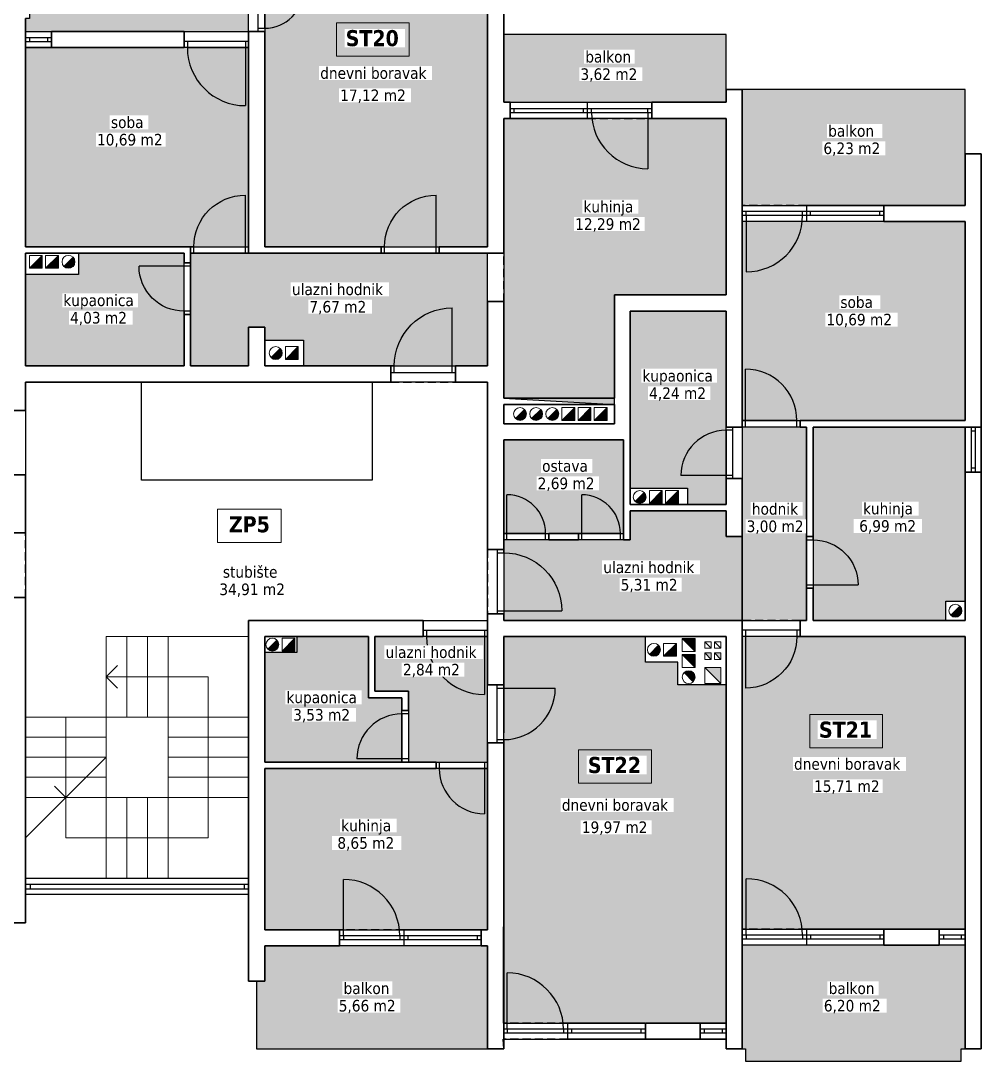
# Model space of a CAD drawing. Header units: centimetres. Extents: x 642232439 to 646206409, y 502891828 to 503284195.
# Drawn here: x 646199601 to 646201091, y 503268946 to 503270560 of the extents above; entities that cross this region are included whole.
import ezdxf

# ---------------------------------------------------------------- set-up
doc = ezdxf.new("R2010")
doc.units = ezdxf.units.CM
doc.linetypes.add('HIDDENX2', pattern=[19.05, 12.7, -6.35])
for name, color, linetype, lineweight in [('.ETAZA_22_ST20', 30, 'Continuous', 13), ('.ETAZA_23_ST21', 130, 'Continuous', 13), ('.ETAZA_24_ST22', 200, 'Continuous', 13), ('_POVRŠINA', 255, 'Continuous', 5), ('TP_01 - 0.35', 1, 'Continuous', 35), ('TP_03 - 0.15', 3, 'Continuous', 15), ('TP_07 - 0.20', 7, 'Continuous', 20)]:
    doc.layers.add(name, color=color, linetype=linetype, lineweight=lineweight)
doc.layers.add('_POLILINE_ET', color=4, linetype='Continuous', plot=False)
for name, color, linetype in [('TP_Hatch', 252, 'Continuous'), ('TP_Hidden', 8, 'HIDDENX2'), ('TP_Otvori', 8, 'Continuous'), ('TP_Otvori.block', 8, 'Continuous')]:
    doc.layers.add(name, color=color, linetype=linetype)
doc.styles.add('tahoma10', font='tahoma.ttf', dxfattribs={"height": 2})
pattern_1 = [(0, (643183442.702, 503085608.1075), (14.2875, 8.248891935), [9.525, -19.05]), (120, (643183442.702, 503085608.1075), (-14.287499969, 8.24889199), [9.525, -19.05]), (60, (643183442.702, 503085608.1075), (3.1e-08, 16.497783924), [-19.05, 9.525])]

# ---------------------------------------------------------------- blocks, each defined once
blk = doc.blocks.new('*U527')
at = {"layer": 'TP_01 - 0.35'}
for p, q in [((0, 0), (0, -30)), ((48, 0), (48, -30))]:
    blk.add_line(p, q, dxfattribs=at)
at = {"layer": 'TP_Otvori'}
for p, q in [((0, 0), (48, 0)), ((0, -11.3), (48, -11.3)), ((0, -18.8), (48, -18.8)), ((7.5, -11.3), (7.5, -18.8)), ((40.5, -11.3), (40.5, -18.8)), ((0, -30), (48, -30))]:
    blk.add_line(p, q, dxfattribs=at)
blk = doc.blocks.new('*U90')
at = {"layer": 'TP_01 - 0.35'}
for p, q in [((0, 0), (0, -30)), ((84, 0), (84, -30))]:
    blk.add_line(p, q, dxfattribs=at)
at = {"layer": 'TP_Otvori'}
for p, q in [((0, 0), (84, 0)), ((0, -11.3), (84, -11.3)), ((0, -18.8), (84, -18.8)), ((7.5, -11.3), (7.5, -18.8)), ((76.5, -11.3), (76.5, -18.8)), ((0, -30), (84, -30))]:
    blk.add_line(p, q, dxfattribs=at)
blk = doc.blocks.new('*U523')
at = {"layer": 'TP_Otvori'}
for p, q in [((5, 0), (5, 80)), ((5, 0), (0, 0)), ((85, 0), (5, 0)), ((5, -10), (5, 0)), ((85, -10), (85, 0)), ((85, 0), (90, 0)), ((90, -10), (0, -10))]:
    blk.add_line(p, q, dxfattribs=at)
blk.add_arc((5, 0), 80, 0, 90, dxfattribs=at)
blk = doc.blocks.new('*U525')
at = {"layer": 'TP_Otvori'}
for p, q in [((5, 0), (5, 90)), ((5, 0), (0, 0)), ((95, 0), (5, 0)), ((5, -10), (5, 0)), ((95, -10), (95, 0)), ((95, 0), (100, 0)), ((100, -10), (0, -10))]:
    blk.add_line(p, q, dxfattribs=at)
blk.add_arc((5, 0), 90, 0, 90, dxfattribs=at)
blk = doc.blocks.new('*U524')
at = {"layer": 'TP_Otvori'}
for p, q in [((5, 0), (5, 70)), ((5, 0), (0, 0)), ((75, 0), (5, 0)), ((5, -10), (5, 0)), ((75, -10), (75, 0)), ((75, 0), (80, 0)), ((80, -10), (0, -10))]:
    blk.add_line(p, q, dxfattribs=at)
blk.add_arc((5, 0), 70, 0, 90, dxfattribs=at)
blk = doc.blocks.new('*U526')
at = {"layer": 'TP_Otvori'}
for p, q in [((5, 0), (5, 60)), ((5, 0), (0, 0)), ((65, 0), (5, 0)), ((5, -10), (5, 0)), ((65, -10), (65, 0)), ((65, 0), (70, 0)), ((70, -10), (0, -10))]:
    blk.add_line(p, q, dxfattribs=at)
blk.add_arc((5, 0), 60, 0, 90, dxfattribs=at)

msp = doc.modelspace()

# ---------------------------------------------------------------- hatches: boundary and pattern name
at = {"layer": '.ETAZA_22_ST20'}
h = msp.add_hatch(dxfattribs=at)
h.set_pattern_fill('HONEY', color=256, scale=3)
h.set_pattern_definition(pattern_1)
h.paths.add_polyline_path([(646199690.34, 503270199.75), (646199690.34, 503270166.75), (646199608.34, 503270166.75), (646199608.34, 503270024.75), (646199854.34, 503270024.75), (646199854.34, 503270199.75)])
h.paths.add_polyline_path([(646199614.34, 503270673.75), (646199614.34, 503270563.75), (646199608.34, 503270563.75), (646199608.34, 503270543.75), (646199954.34, 503270543.75), (646199954.34, 503270673.75)])
h.paths.add_polyline_path([(646199979.34, 503270704.75), (646199979.34, 503270209.75), (646200325.34, 503270209.75), (646200325.34, 503270704.75)])
h.paths.add_polyline_path([(646200350.34, 503270408.95), (646200350.34, 503269974.95), (646200522.34, 503269964.95), (646200522.34, 503270134.95), (646200695.34, 503270134.95), (646200695.34, 503270408.95)])
h.paths.add_polyline_path([(646200350.34, 503270538.95), (646200350.34, 503270433.95), (646200695.34, 503270433.95), (646200695.34, 503270538.95)])
edge = h.paths.add_edge_path()
edge.add_line((646199864.34, 503270199.75), (646199864.34, 503270024.75))
edge.add_line((646199864.34, 503270024.75), (646199954.34, 503270024.75))
edge.add_line((646199954.34, 503270024.75), (646199954.34, 503270084.75))
edge.add_line((646199954.34, 503270084.75), (646199979.34, 503270084.75))
edge.add_line((646199979.34, 503270084.75), (646199979.34, 503270064.75))
edge.add_line((646199979.34, 503270064.75), (646200039.34, 503270064.75))
edge.add_line((646200039.34, 503270064.75), (646200039.34, 503270024.75))
edge.add_line((646200039.34, 503270024.75), (646200325.34, 503270024.75))
edge.add_line((646200325.34, 503270024.75), (646200325.34, 503270199.75))
edge.add_line((646200325.34, 503270199.75), (646199864.34, 503270199.75))
edge.add_line((646199608.34, 503270518.75), (646199608.34, 503270209.75))
edge.add_line((646199608.34, 503270209.75), (646199954.34, 503270209.75))
edge.add_line((646199954.34, 503270209.75), (646199954.34, 503270518.75))
edge.add_line((646199954.34, 503270518.75), (646199608.34, 503270518.75))
at = {"layer": '.ETAZA_23_ST21'}
h = msp.add_hatch(dxfattribs=at)
h.set_pattern_fill('HONEY', color=256, scale=3)
h.set_pattern_definition(pattern_1)
h.paths.add_polyline_path([(646200350.34, 503269909.95), (646200350.34, 503269764.95), (646200536.34, 503269764.95), (646200536.34, 503269909.95)], flags=17)
h.paths.add_polyline_path([(646200546.34, 503270109.95), (646200546.34, 503269834.95), (646200635.34, 503269834.95), (646200635.34, 503269809.95), (646200695.34, 503269809.95), (646200695.34, 503270109.95)])
h.paths.add_polyline_path([(646200720.34, 503270453.95), (646200720.34, 503270273.95), (646201066.34, 503270273.95), (646201066.34, 503270453.95)])
h.paths.add_polyline_path([(646200720.34, 503270248.95), (646200720.34, 503269939.95), (646201066.34, 503269939.95), (646201066.34, 503270248.95)])
h.paths.add_polyline_path([(646200830.34, 503269929.95), (646200830.34, 503269629.95), (646201036.34, 503269629.95), (646201036.34, 503269659.95), (646201066.34, 503269659.95), (646201066.34, 503269929.95)], flags=17)
edge = h.paths.add_edge_path()
edge.add_line((646200350.34, 503269754.95), (646200350.34, 503269629.95))
edge.add_line((646200350.34, 503269629.95), (646200720.34, 503269629.95))
edge.add_line((646200720.34, 503269629.95), (646200720.34, 503269759.95))
edge.add_line((646200720.34, 503269759.95), (646200695.34, 503269759.95))
edge.add_line((646200695.34, 503269759.95), (646200695.34, 503269799.95))
edge.add_line((646200695.34, 503269799.95), (646200546.34, 503269799.95))
edge.add_line((646200546.34, 503269799.95), (646200546.34, 503269754.95))
edge.add_line((646200546.34, 503269754.95), (646200350.34, 503269754.95))
edge.add_line((646200720.34, 503269929.95), (646200720.34, 503269629.95))
edge.add_line((646200720.34, 503269629.95), (646200820.34, 503269629.95))
edge.add_line((646200820.34, 503269629.95), (646200820.34, 503269929.95))
edge.add_line((646200820.34, 503269929.95), (646200720.34, 503269929.95))
edge.add_line((646200720.34, 503269604.95), (646200720.34, 503269150.95))
edge.add_line((646200720.34, 503269150.95), (646201066.34, 503269150.95))
edge.add_line((646201066.34, 503269150.95), (646201066.34, 503269604.95))
edge.add_line((646201066.34, 503269604.95), (646200720.34, 503269604.95))
edge.add_line((646200720.34, 503269125.95), (646200720.34, 503268964.95))
edge.add_line((646200720.34, 503268964.95), (646200725.34, 503268964.95))
edge.add_line((646200725.34, 503268964.95), (646200725.34, 503268945.95))
edge.add_line((646200725.34, 503268945.95), (646201060.34, 503268945.95))
edge.add_line((646201060.34, 503268945.95), (646201060.34, 503268964.95))
edge.add_line((646201060.34, 503268964.95), (646201066.34, 503268964.95))
edge.add_line((646201066.34, 503268964.95), (646201066.34, 503269125.95))
edge.add_line((646201066.34, 503269125.95), (646200720.34, 503269125.95))
at = {"layer": '.ETAZA_24_ST22'}
h = msp.add_hatch(dxfattribs=at)
h.set_pattern_fill('HONEY', color=256, scale=3)
h.set_pattern_definition(pattern_1)
h.paths.add_polyline_path([(646200029.34, 503269604.95), (646200029.34, 503269579.95), (646199979.34, 503269579.95), (646199979.34, 503269409.95), (646200192.34, 503269409.95), (646200192.34, 503269509.95), (646200140.34, 503269509.95), (646200140.34, 503269604.95)])
h.paths.add_polyline_path([(646200150.34, 503269604.95), (646200150.34, 503269519.95), (646200202.34, 503269519.95), (646200202.34, 503269409.95), (646200325.34, 503269409.95), (646200325.34, 503269604.95)], flags=16)
h.paths.add_polyline_path([(646199979.34, 503269124.95), (646199979.34, 503269069.95), (646199966.84, 503269069.95), (646199966.84, 503268964.95), (646200325.34, 503268964.95), (646200325.34, 503269124.95)])
edge = h.paths.add_edge_path()
edge.add_line((646200350.34, 503269604.95), (646200349.34, 503269004.95))
edge.add_line((646200349.34, 503269004.95), (646200695.34, 503269004.95))
edge.add_line((646200695.34, 503269004.95), (646200695.34, 503269529.95))
edge.add_line((646200695.34, 503269529.95), (646200620.34, 503269529.95))
edge.add_line((646200620.34, 503269529.95), (646200620.34, 503269564.95))
edge.add_line((646200620.34, 503269564.95), (646200570.34, 503269564.95))
edge.add_line((646200570.34, 503269564.95), (646200570.34, 503269604.95))
edge.add_line((646200570.34, 503269604.95), (646200350.34, 503269605.32))
edge.add_line((646199979.34, 503269399.95), (646199979.34, 503269149.95))
edge.add_line((646199979.34, 503269149.95), (646200325.34, 503269149.95))
edge.add_line((646200325.34, 503269149.95), (646200325.34, 503269399.95))
edge.add_line((646200325.34, 503269399.95), (646199979.34, 503269399.95))
at = {"layer": 'TP_07 - 0.20'}
h = msp.add_hatch(color=256, dxfattribs=at)
h.dxf.hatch_style = 1
h.paths.add_polyline_path([(646200662.34, 503269579.45), (646200672.34, 503269569.45), (646200672.34, 503269579.45)])
h.paths.add_polyline_path([(646200687.34, 503269569.45), (646200687.34, 503269579.45), (646200677.34, 503269579.45)])
h = msp.add_hatch(color=256, dxfattribs=at)
h.dxf.hatch_style = 1
h.paths.add_polyline_path([(646200687.34, 503269531.95), (646200687.34, 503269556.95), (646200662.34, 503269556.95)])
at = {"layer": 'TP_Hatch'}
h = msp.add_hatch(color=256, dxfattribs=at)
h.dxf.hatch_style = 1
h.paths.add_polyline_path([(646199634.09, 503270176.39), (646199634.09, 503270196.39), (646199614.09, 503270176.39)])
h = msp.add_hatch(color=256, dxfattribs=at)
h.dxf.hatch_style = 1
h.paths.add_polyline_path([(646199659.09, 503270176.39), (646199659.09, 503270196.39), (646199639.09, 503270176.39)])
h = msp.add_hatch(color=256, dxfattribs=at)
h.dxf.hatch_style = 1
edge = h.paths.add_edge_path()
edge.add_arc((646199674.82, 503270186.39), 10, 225, 270)
edge.add_arc((646199674.82, 503270186.39), 10, 270, 360)
edge.add_arc((646199674.82, 503270186.39), 10, 0, 45)
edge.add_line((646199681.9, 503270193.46), (646199667.75, 503270179.32))
h = msp.add_hatch(color=256, dxfattribs=at)
h.dxf.hatch_style = 1
h.paths.add_polyline_path([(646200031.52, 503270034.75), (646200031.52, 503270054.75), (646200011.52, 503270034.75)])
h = msp.add_hatch(color=256, dxfattribs=at)
h.dxf.hatch_style = 1
edge = h.paths.add_edge_path()
edge.add_arc((646199996.52, 503270044.75), 10, 225, 270)
edge.add_arc((646199996.52, 503270044.75), 10, 270, 360)
edge.add_arc((646199996.52, 503270044.75), 10, 0, 45)
edge.add_line((646200003.59, 503270051.83), (646199989.45, 503270037.68))
h = msp.add_hatch(color=256, dxfattribs=at)
h.dxf.hatch_style = 1
h.paths.add_polyline_path([(646200460.62, 503269940.26), (646200460.62, 503269960.26), (646200440.62, 503269940.26)])
h = msp.add_hatch(color=256, dxfattribs=at)
h.dxf.hatch_style = 1
h.paths.add_polyline_path([(646200485.62, 503269940.26), (646200485.62, 503269960.26), (646200465.62, 503269940.26)])
h = msp.add_hatch(color=256, dxfattribs=at)
h.dxf.hatch_style = 1
h.paths.add_polyline_path([(646200510.62, 503269940.26), (646200510.62, 503269960.26), (646200490.62, 503269940.26)])
h = msp.add_hatch(color=256, dxfattribs=at)
h.dxf.hatch_style = 1
edge = h.paths.add_edge_path()
edge.add_arc((646200375.62, 503269950.26), 10, 225, 270)
edge.add_arc((646200375.62, 503269950.26), 10, 270, 360)
edge.add_arc((646200375.62, 503269950.26), 10, 0, 45)
edge.add_line((646200382.69, 503269957.33), (646200368.55, 503269943.19))
h = msp.add_hatch(color=256, dxfattribs=at)
h.dxf.hatch_style = 1
edge = h.paths.add_edge_path()
edge.add_arc((646200400.62, 503269950.26), 10, 225, 270)
edge.add_arc((646200400.62, 503269950.26), 10, 270, 360)
edge.add_arc((646200400.62, 503269950.26), 10, 0, 45)
edge.add_line((646200407.69, 503269957.33), (646200393.55, 503269943.19))
h = msp.add_hatch(color=256, dxfattribs=at)
h.dxf.hatch_style = 1
edge = h.paths.add_edge_path()
edge.add_arc((646200425.62, 503269950.26), 10, 225, 270)
edge.add_arc((646200425.62, 503269950.26), 10, 270, 360)
edge.add_arc((646200425.62, 503269950.26), 10, 0, 45)
edge.add_line((646200432.69, 503269957.33), (646200418.55, 503269943.19))
h = msp.add_hatch(color=256, dxfattribs=at)
h.dxf.hatch_style = 1
edge = h.paths.add_edge_path()
edge.add_arc((646200561.33, 503269821.45), 10, 225, 270)
edge.add_arc((646200561.33, 503269821.45), 10, 270, 360)
edge.add_arc((646200561.33, 503269821.45), 10, 0, 45)
edge.add_line((646200568.4, 503269828.52), (646200554.26, 503269814.38))
h = msp.add_hatch(color=256, dxfattribs=at)
h.dxf.hatch_style = 1
h.paths.add_polyline_path([(646200596.33, 503269811.45), (646200596.33, 503269831.45), (646200576.33, 503269811.45)])
h = msp.add_hatch(color=256, dxfattribs=at)
h.dxf.hatch_style = 1
h.paths.add_polyline_path([(646200621.33, 503269811.45), (646200621.33, 503269831.45), (646200601.33, 503269811.45)])
h = msp.add_hatch(color=256, dxfattribs=at)
h.dxf.hatch_style = 1
edge = h.paths.add_edge_path()
edge.add_arc((646201051.34, 503269644.93), 10, 225, 270)
edge.add_arc((646201051.34, 503269644.93), 10, 270, 360)
edge.add_arc((646201051.34, 503269644.93), 10, 0, 45)
edge.add_line((646201058.41, 503269652), (646201044.27, 503269637.86))
h = msp.add_hatch(color=256, dxfattribs=at)
h.dxf.hatch_style = 1
h.paths.add_polyline_path([(646200026.25, 503269582.45), (646200026.25, 503269602.45), (646200006.25, 503269582.45)])
h = msp.add_hatch(color=256, dxfattribs=at)
h.dxf.hatch_style = 1
edge = h.paths.add_edge_path()
edge.add_arc((646199991.25, 503269592.45), 10, 225, 270)
edge.add_arc((646199991.25, 503269592.45), 10, 270, 360)
edge.add_arc((646199991.25, 503269592.45), 10, 0, 45)
edge.add_line((646199998.32, 503269599.52), (646199984.18, 503269585.38))
h = msp.add_hatch(color=256, dxfattribs=at)
h.dxf.hatch_style = 1
edge = h.paths.add_edge_path()
edge.add_arc((646200583.39, 503269584.33), 10, 225, 270)
edge.add_arc((646200583.39, 503269584.33), 10, 270, 360)
edge.add_arc((646200583.39, 503269584.33), 10, 0, 45)
edge.add_line((646200590.46, 503269591.4), (646200576.32, 503269577.25))
h = msp.add_hatch(color=256, dxfattribs=at)
h.dxf.hatch_style = 1
h.paths.add_polyline_path([(646200618.39, 503269574.33), (646200618.39, 503269594.33), (646200598.39, 503269574.33)])
h = msp.add_hatch(color=256, dxfattribs=at)
h.dxf.hatch_style = 1
h.paths.add_polyline_path([(646200647.34, 503269601.95), (646200627.34, 503269601.95), (646200647.34, 503269581.95)])
h = msp.add_hatch(color=256, dxfattribs=at)
h.dxf.hatch_style = 1
h.paths.add_polyline_path([(646200647.34, 503269576.95), (646200627.34, 503269576.95), (646200647.34, 503269556.95)])
h = msp.add_hatch(color=256, dxfattribs=at)
h.dxf.hatch_style = 1
edge = h.paths.add_edge_path()
edge.add_arc((646200637.34, 503269541.95), 10, 315, 360)
edge.add_arc((646200637.34, 503269541.95), 10, 360, 450)
edge.add_arc((646200637.34, 503269541.95), 10, 90, 135)
edge.add_line((646200630.27, 503269549.02), (646200644.41, 503269534.88))

# ---------------------------------------------------------------- linework, layer by layer
at = {"layer": '_POLILINE_ET'}
for points in [[(646199979.34, 503270704.75), (646199979.34, 503270209.75), (646200325.34, 503270209.75), (646200325.34, 503270704.75), (646199979.34, 503270704.75)], [(646199614.34, 503270673.75), (646199614.34, 503270563.75), (646199608.34, 503270563.75), (646199608.34, 503270543.75), (646199954.34, 503270543.75), (646199954.34, 503270673.75), (646199614.34, 503270673.75)], [(646200350.34, 503270538.95), (646200350.34, 503270433.95), (646200695.34, 503270433.95), (646200695.34, 503270538.95), (646200350.34, 503270538.95)], [(646199608.34, 503270518.75), (646199608.34, 503270209.75), (646199954.34, 503270209.75), (646199954.34, 503270518.75), (646199608.34, 503270518.75)], [(646200720.34, 503270453.95), (646200720.34, 503270273.95), (646201066.34, 503270273.95), (646201066.34, 503270453.95), (646200720.34, 503270453.95)], [(646200350.34, 503270408.95), (646200350.34, 503269974.95), (646200522.34, 503269964.95), (646200522.34, 503270134.95), (646200695.34, 503270134.95), (646200695.34, 503270408.95), (646200350.34, 503270408.95)], [(646200720.34, 503270248.95), (646200720.34, 503269939.95), (646201066.34, 503269939.95), (646201066.34, 503270248.95), (646200720.34, 503270248.95)], [(646199690.34, 503270199.75), (646199690.34, 503270166.75), (646199608.34, 503270166.75), (646199608.34, 503270024.75), (646199854.34, 503270024.75), (646199854.34, 503270199.75), (646199690.34, 503270199.75)], [(646199864.34, 503270199.75), (646199864.34, 503270024.75), (646199954.34, 503270024.75), (646199954.34, 503270084.75), (646199979.34, 503270084.75), (646199979.34, 503270064.75), (646200039.34, 503270064.75), (646200039.34, 503270024.75), (646200325.34, 503270024.75), (646200325.34, 503270199.75), (646199864.34, 503270199.75)], [(646200546.34, 503270109.95), (646200546.34, 503269834.95), (646200635.34, 503269834.95), (646200635.34, 503269809.95), (646200695.34, 503269809.95), (646200695.34, 503270109.95), (646200546.34, 503270109.95)], [(646199608.34, 503269999.75), (646199608.34, 503269229.95), (646199954.34, 503269229.95), (646199954.34, 503269629.95), (646200325.34, 503269629.95), (646200325.34, 503269999.75), (646200146.34, 503269999.75), (646200146.34, 503269847.75), (646199788.34, 503269847.75), (646199788.34, 503269999.75), (646199608.34, 503269999.75)], [(646200720.34, 503269929.95), (646200720.34, 503269629.95), (646200820.34, 503269629.95), (646200820.34, 503269929.95), (646200720.34, 503269929.95)], [(646200830.34, 503269929.95), (646200830.34, 503269629.95), (646201036.34, 503269629.95), (646201036.34, 503269659.95), (646201066.34, 503269659.95), (646201066.34, 503269929.95), (646200830.34, 503269929.95)], [(646200350.34, 503269909.95), (646200350.34, 503269764.95), (646200536.34, 503269764.95), (646200536.34, 503269909.95), (646200350.34, 503269909.95)], [(646200350.34, 503269754.95), (646200350.34, 503269629.95), (646200720.34, 503269629.95), (646200720.34, 503269759.95), (646200695.34, 503269759.95), (646200695.34, 503269799.95), (646200546.34, 503269799.95), (646200546.34, 503269754.95), (646200350.34, 503269754.95)], [(646200029.34, 503269604.95), (646200029.34, 503269579.95), (646199979.34, 503269579.95), (646199979.34, 503269409.95), (646200192.34, 503269409.95), (646200192.34, 503269509.95), (646200140.34, 503269509.95), (646200140.34, 503269604.95), (646200029.34, 503269604.95)], [(646200150.34, 503269604.95), (646200150.34, 503269519.95), (646200202.34, 503269519.95), (646200202.34, 503269409.95), (646200325.34, 503269409.95), (646200325.34, 503269604.95), (646200150.34, 503269604.95)], [(646200350.34, 503269604.95), (646200349.34, 503269004.95), (646200695.34, 503269004.95), (646200695.34, 503269529.95), (646200620.34, 503269529.95), (646200620.34, 503269564.95), (646200570.34, 503269564.95), (646200570.34, 503269604.95), (646200350.34, 503269605.32)], [(646200720.34, 503269604.95), (646200720.34, 503269150.95), (646201066.34, 503269150.95), (646201066.34, 503269604.95), (646200720.34, 503269604.95)], [(646199979.34, 503269399.95), (646199979.34, 503269149.95), (646200325.34, 503269149.95), (646200325.34, 503269399.95), (646199979.34, 503269399.95)], [(646199979.34, 503269124.95), (646199979.34, 503269069.95), (646199966.84, 503269069.95), (646199966.84, 503268964.95), (646200325.34, 503268964.95), (646200325.34, 503269124.95), (646199979.34, 503269124.95)], [(646200720.34, 503269125.95), (646200720.34, 503268964.95), (646200725.34, 503268964.95), (646200725.34, 503268945.95), (646201060.34, 503268945.95), (646201060.34, 503268964.95), (646201066.34, 503268964.95), (646201066.34, 503269125.95), (646200720.34, 503269125.95)]]:
    msp.add_lwpolyline(points, dxfattribs=at)
at = {"layer": '_POVRŠINA'}
for points in [[(646200090.67, 503270557.07), (646200203.78, 503270557.07), (646200203.78, 503270505.41), (646200090.67, 503270505.41)], [(646199905.87, 503269802.69), (646200005.01, 503269802.69), (646200005.01, 503269751.04), (646199905.87, 503269751.04)], [(646200825.2, 503269484.03), (646200938.31, 503269484.03), (646200938.31, 503269432.38), (646200825.2, 503269432.38)], [(646200466.53, 503269429.13), (646200579.63, 503269429.13), (646200579.63, 503269377.48), (646200466.53, 503269377.48)]]:
    msp.add_lwpolyline(points, close=True, dxfattribs=at)
at = {"layer": 'TP_01 - 0.35'}
for p, q in [((646200325.34, 503270744.75), (646200325.34, 503270209.75)), ((646200350.34, 503270744.75), (646200350.34, 503270433.95)), ((646199608.34, 503270563.75), (646199608.34, 503270209.75)), ((646199648.34, 503270543.75), (646199648.34, 503270518.75)), ((646199648.34, 503270543.75), (646199854.34, 503270543.75)), ((646199854.34, 503270518.75), (646199854.34, 503270543.75)), ((646199954.34, 503270199.75), (646199954.34, 503270543.75)), ((646199954.34, 503270543.75), (646199979.34, 503270543.75)), ((646199979.34, 503270209.75), (646199979.34, 503270543.75)), ((646199648.34, 503270518.75), (646199854.34, 503270518.75)), ((646200695.34, 503270453.95), (646200695.34, 503270433.95)), ((646200720.34, 503270453.95), (646200695.34, 503270453.95)), ((646200720.34, 503270453.95), (646200720.34, 503269929.95)), ((646200360.34, 503270433.95), (646200350.34, 503270433.95)), ((646200360.34, 503270433.95), (646200360.34, 503270408.95)), ((646200580.34, 503270433.95), (646200580.34, 503270408.95)), ((646200695.34, 503270433.95), (646200580.34, 503270433.95)), ((646200350.34, 503270408.95), (646200350.34, 503270199.75)), ((646200360.34, 503270408.95), (646200350.34, 503270408.95)), ((646200695.34, 503270408.95), (646200580.34, 503270408.95)), ((646200695.34, 503270408.95), (646200695.34, 503270134.95)), ((646201066.34, 503270353.95), (646201066.34, 503270273.95)), ((646201066.34, 503270353.95), (646201091.34, 503270353.95)), ((646201091.34, 503270353.95), (646201091.34, 503269929.95)), ((646200940.34, 503270273.95), (646200940.34, 503270248.95)), ((646200940.34, 503270273.95), (646201066.34, 503270273.95)), ((646200940.34, 503270248.95), (646201066.34, 503270248.95)), ((646201066.34, 503270248.95), (646201066.34, 503269939.95)), ((646199608.34, 503270209.75), (646199864.34, 503270209.75)), ((646199608.34, 503270199.75), (646199608.34, 503270024.75)), ((646199608.34, 503270199.75), (646199854.34, 503270199.75)), ((646199854.34, 503270199.75), (646199854.34, 503270184.75)), ((646199864.34, 503270199.75), (646199864.34, 503270209.75)), ((646199864.34, 503270199.75), (646199864.34, 503270184.75)), ((646199954.34, 503270199.75), (646200160.34, 503270199.75)), ((646199979.34, 503270209.75), (646200160.34, 503270209.75)), ((646200160.34, 503270209.75), (646200160.34, 503270199.75)), ((646200250.34, 503270209.75), (646200325.34, 503270209.75)), ((646200250.34, 503270209.75), (646200250.34, 503270199.75)), ((646200250.34, 503270199.75), (646200325.34, 503270199.75)), ((646200325.34, 503270199.75), (646200350.34, 503270199.75)), ((646199854.34, 503270184.75), (646199864.34, 503270184.75)), ((646200325.34, 503270124.75), (646200325.34, 503270024.75)), ((646200325.34, 503270124.75), (646200350.34, 503270124.75)), ((646200350.34, 503270124.75), (646200350.34, 503269974.95)), ((646200522.34, 503270134.95), (646200522.34, 503269974.95)), ((646200695.34, 503270134.95), (646200522.34, 503270134.95)), ((646199854.34, 503270104.75), (646199854.34, 503270024.75)), ((646199854.34, 503270104.75), (646199864.34, 503270104.75)), ((646199864.34, 503270104.75), (646199864.34, 503270024.75)), ((646200546.34, 503270109.95), (646200546.34, 503269809.95)), ((646200695.34, 503270109.95), (646200546.34, 503270109.95)), ((646200695.34, 503270109.95), (646200695.34, 503269929.95)), ((646199954.34, 503270084.75), (646199979.34, 503270084.75)), ((646199954.34, 503270024.75), (646199954.34, 503270084.75)), ((646199979.34, 503270024.75), (646199979.34, 503270084.75)), ((646199608.34, 503270024.75), (646199854.34, 503270024.75)), ((646199864.34, 503270024.75), (646199954.34, 503270024.75)), ((646199979.34, 503270024.75), (646200175.34, 503270024.75)), ((646200175.34, 503270024.75), (646200175.34, 503269999.75)), ((646200275.34, 503270024.75), (646200275.34, 503269999.75)), ((646200275.34, 503270024.75), (646200325.34, 503270024.75)), ((646199608.34, 503269999.75), (646199608.34, 503269955.75)), ((646199608.34, 503269999.75), (646200175.34, 503269999.75)), ((646200275.34, 503269999.75), (646200325.34, 503269999.75)), ((646200325.34, 503269999.75), (646200325.34, 503269739.95)), ((646200350.34, 503269974.95), (646200522.34, 503269974.95)), ((646200350.34, 503269964.95), (646200350.34, 503269934.95)), ((646200350.34, 503269964.95), (646200522.34, 503269964.95)), ((646200522.34, 503269964.95), (646200522.34, 503269934.95)), ((646199608.34, 503269955.75), (646199583.34, 503269955.75)), ((646200350.34, 503269934.95), (646200522.34, 503269934.95)), ((646200720.34, 503269929.95), (646200695.34, 503269929.95)), ((646200810.34, 503269939.95), (646200810.34, 503269929.95)), ((646200810.34, 503269939.95), (646201066.34, 503269939.95)), ((646200810.34, 503269929.95), (646200820.34, 503269929.95)), ((646200820.34, 503269929.95), (646200820.34, 503269759.95)), ((646200830.34, 503269929.95), (646200830.34, 503269759.95)), ((646200830.34, 503269929.95), (646201066.34, 503269929.95)), ((646201066.34, 503269929.95), (646201091.34, 503269929.95)), ((646200350.34, 503269909.95), (646200350.34, 503269739.95)), ((646200350.34, 503269909.95), (646200522.34, 503269909.95)), ((646200522.34, 503269909.95), (646200536.34, 503269909.95)), ((646200536.34, 503269909.95), (646200536.34, 503269764.95)), ((646199608.34, 503269855.75), (646199583.34, 503269855.75)), ((646199608.34, 503269855.75), (646199608.34, 503269765.75)), ((646200695.34, 503269849.95), (646200695.34, 503269809.95)), ((646200720.34, 503269849.95), (646200695.34, 503269849.95)), ((646200720.34, 503269849.95), (646200720.34, 503269759.95)), ((646201066.34, 503269859.95), (646201066.34, 503269629.95)), ((646201066.34, 503269859.95), (646201091.34, 503269859.95)), ((646201091.34, 503269859.95), (646201091.34, 503268964.95)), ((646200695.34, 503269809.95), (646200546.34, 503269809.95)), ((646200546.34, 503269799.95), (646200546.34, 503269754.95)), ((646200695.34, 503269799.95), (646200546.34, 503269799.95)), ((646200695.34, 503269799.95), (646200695.34, 503269759.95)), ((646199608.34, 503269765.75), (646199583.34, 503269765.75)), ((646200420.34, 503269764.95), (646200420.34, 503269754.95)), ((646200420.34, 503269764.95), (646200466.34, 503269764.95)), ((646200466.34, 503269764.95), (646200466.34, 503269754.95)), ((646200536.34, 503269764.95), (646200536.34, 503269754.95)), ((646200420.34, 503269754.95), (646200466.34, 503269754.95)), ((646200536.34, 503269754.95), (646200546.34, 503269754.95)), ((646200720.34, 503269759.95), (646200695.34, 503269759.95)), ((646200820.34, 503269759.95), (646200830.34, 503269759.95)), ((646200350.34, 503269739.95), (646200325.34, 503269739.95)), ((646200820.34, 503269679.95), (646200820.34, 503269629.95)), ((646200820.34, 503269679.95), (646200830.34, 503269679.95)), ((646200830.34, 503269679.95), (646200830.34, 503269629.95)), ((646199608.34, 503269665.75), (646199583.34, 503269665.75)), ((646199608.34, 503269665.75), (646199608.34, 503269160.75)), ((646200325.34, 503269639.95), (646200325.34, 503269529.95)), ((646200350.34, 503269639.95), (646200325.34, 503269639.95)), ((646200350.34, 503269639.95), (646200350.34, 503269629.95)), ((646199954.34, 503269629.95), (646199954.34, 503269069.95)), ((646199954.34, 503269629.95), (646200225.34, 503269629.95)), ((646200225.34, 503269629.95), (646200225.34, 503269604.95)), ((646200350.34, 503269629.95), (646200720.34, 503269629.95)), ((646200720.34, 503269604.95), (646200720.34, 503269629.95)), ((646200810.34, 503269629.95), (646200820.34, 503269629.95)), ((646200810.34, 503269604.95), (646200810.34, 503269629.95)), ((646200830.34, 503269629.95), (646201066.34, 503269629.95)), ((646199979.34, 503269604.95), (646199979.34, 503269409.95)), ((646199979.34, 503269604.95), (646200140.34, 503269604.95)), ((646200140.34, 503269604.95), (646200140.34, 503269509.95)), ((646200150.34, 503269604.95), (646200225.34, 503269604.95)), ((646200150.34, 503269604.95), (646200150.34, 503269519.95)), ((646200350.34, 503269604.95), (646200350.34, 503269529.95)), ((646200350.34, 503269604.95), (646200695.34, 503269604.95)), ((646200695.34, 503269604.95), (646200695.34, 503268964.95)), ((646200720.34, 503269604.95), (646200720.34, 503268964.95)), ((646200810.34, 503269604.95), (646201066.34, 503269604.95)), ((646201066.34, 503269604.95), (646201066.34, 503268964.95)), ((646200350.34, 503269529.95), (646200325.34, 503269529.95)), ((646200140.34, 503269509.95), (646200192.34, 503269509.95)), ((646200150.34, 503269519.95), (646200202.34, 503269519.95)), ((646200192.34, 503269509.95), (646200192.34, 503269489.95)), ((646200202.34, 503269519.95), (646200202.34, 503269489.95)), ((646200192.34, 503269489.95), (646200202.34, 503269489.95)), ((646200325.34, 503269439.95), (646200325.34, 503269149.95)), ((646200350.34, 503269439.95), (646200325.34, 503269439.95)), ((646200350.34, 503269439.95), (646200350.34, 503268964.95)), ((646199979.34, 503269409.95), (646200245.34, 503269409.95)), ((646200245.34, 503269409.95), (646200245.34, 503269399.95)), ((646199979.34, 503269399.95), (646199979.34, 503269149.95)), ((646199979.34, 503269399.95), (646200245.34, 503269399.95)), ((646199583.34, 503269160.75), (646199608.34, 503269160.75)), ((646200940.34, 503269150.95), (646201026.34, 503269150.95)), ((646200940.34, 503269150.95), (646200940.34, 503269125.95)), ((646201026.34, 503269150.95), (646201026.34, 503269125.95)), ((646199979.34, 503269149.95), (646200095.34, 503269149.95)), ((646200095.34, 503269149.95), (646200095.34, 503269124.95)), ((646200315.34, 503269149.95), (646200315.34, 503269124.95)), ((646200315.34, 503269149.95), (646200325.34, 503269149.95)), ((646199979.34, 503269124.95), (646199979.34, 503269069.95)), ((646199979.34, 503269124.95), (646200095.34, 503269124.95)), ((646200315.34, 503269124.95), (646200325.34, 503269124.95)), ((646200325.34, 503269124.95), (646200325.34, 503268964.95)), ((646200940.34, 503269125.95), (646201026.34, 503269125.95)), ((646199979.34, 503269069.95), (646199954.34, 503269069.95)), ((646200570.34, 503269004.95), (646200570.34, 503268979.95)), ((646200570.34, 503269004.95), (646200655.34, 503269004.95)), ((646200655.34, 503269004.95), (646200655.34, 503268979.95)), ((646200570.34, 503268979.95), (646200655.34, 503268979.95)), ((646200325.34, 503268964.95), (646200350.34, 503268964.95)), ((646200695.34, 503268964.95), (646200720.34, 503268964.95)), ((646201066.34, 503268964.95), (646201091.34, 503268964.95))]:
    msp.add_line(p, q, dxfattribs=at)
at = {"layer": 'TP_03 - 0.15'}
for p, q in [((646199954.34, 503269604.95), (646199733.34, 503269604.95)), ((646199733.34, 503269479.75), (646199733.34, 503269604.95)), ((646199765.34, 503269479.75), (646199765.34, 503269604.95)), ((646199797.34, 503269479.75), (646199797.34, 503269604.95)), ((646199829.34, 503269479.75), (646199829.34, 503269604.95)), ((646199750.82, 503269559.83), (646199733.34, 503269542.35)), ((646199733.34, 503269542.35), (646199891.84, 503269542.35)), ((646199750.82, 503269524.87), (646199733.34, 503269542.35)), ((646199891.84, 503269292.45), (646199891.84, 503269542.35)), ((646199733.34, 503269479.75), (646199829.34, 503269479.75)), ((646199829.34, 503269479.75), (646199829.34, 503269354.95)), ((646199829.34, 503269479.75), (646199954.34, 503269479.75)), ((646199829.34, 503269448.75), (646199954.34, 503269448.75)), ((646199733.34, 503269417.75), (646199733.34, 503269354.95)), ((646199829.34, 503269417.75), (646199954.34, 503269417.75)), ((646199702.34, 503269386.75), (646199733.34, 503269386.75)), ((646199829.34, 503269386.75), (646199954.34, 503269386.75)), ((646199670.54, 503269354.95), (646199733.34, 503269354.95)), ((646199670.84, 503269292.45), (646199670.84, 503269355.25)), ((646199829.34, 503269354.95), (646199733.34, 503269354.95)), ((646199733.34, 503269354.95), (646199733.34, 503269229.95)), ((646199765.34, 503269354.95), (646199765.34, 503269229.95)), ((646199797.34, 503269354.95), (646199797.34, 503269229.95)), ((646199829.34, 503269354.95), (646199954.34, 503269354.95)), ((646199829.34, 503269354.95), (646199829.34, 503269229.95)), ((646199670.84, 503269292.45), (646199891.84, 503269292.45))]:
    msp.add_line(p, q, dxfattribs=at)
at = {"layer": 'TP_07 - 0.20'}
for p, q in [((646200695.34, 503270538.95), (646200350.34, 503270538.95)), ((646200695.34, 503270538.95), (646200695.34, 503270454.43)), ((646200720.34, 503270453.95), (646201066.34, 503270453.95)), ((646201066.34, 503270353.95), (646201066.34, 503270453.95)), ((646199690.34, 503270166.75), (646199690.34, 503270199.75)), ((646199634.09, 503270196.39), (646199614.09, 503270176.39)), ((646199659.09, 503270196.39), (646199639.09, 503270176.39)), ((646199681.9, 503270193.46), (646199667.75, 503270179.32)), ((646199608.34, 503270166.75), (646199690.34, 503270166.75)), ((646199979.34, 503270064.75), (646200039.34, 503270064.75)), ((646200031.52, 503270054.75), (646200011.52, 503270034.75)), ((646200039.34, 503270064.75), (646200039.34, 503270024.75)), ((646200003.59, 503270051.83), (646199989.45, 503270037.68)), ((646199788.34, 503269999.75), (646199788.34, 503269847.75)), ((646200146.34, 503269999.75), (646200146.34, 503269847.75)), ((646200460.62, 503269960.26), (646200440.62, 503269940.26)), ((646200485.62, 503269960.26), (646200465.62, 503269940.26)), ((646200510.62, 503269960.26), (646200490.62, 503269940.26)), ((646200382.69, 503269957.33), (646200368.55, 503269943.19)), ((646200407.69, 503269957.33), (646200393.55, 503269943.19)), ((646200432.69, 503269957.33), (646200418.55, 503269943.19)), ((646199788.34, 503269847.75), (646200146.34, 503269847.75)), ((646200635.34, 503269834.95), (646200546.34, 503269834.95)), ((646200568.4, 503269828.52), (646200554.26, 503269814.38)), ((646200596.33, 503269831.45), (646200576.33, 503269811.45)), ((646200621.33, 503269831.45), (646200601.33, 503269811.45)), ((646200635.34, 503269834.95), (646200635.34, 503269809.95)), ((646201058.41, 503269652), (646201044.27, 503269637.86)), ((646200026.25, 503269602.45), (646200006.25, 503269582.45)), ((646200029.34, 503269604.95), (646200029.34, 503269579.95)), ((646200570.34, 503269564.95), (646200570.34, 503269604.95)), ((646199998.32, 503269599.52), (646199984.18, 503269585.38)), ((646200590.46, 503269591.4), (646200576.32, 503269577.25)), ((646200618.39, 503269594.33), (646200598.39, 503269574.33)), ((646200627.34, 503269601.95), (646200647.34, 503269581.95)), ((646200662.34, 503269596.95), (646200672.34, 503269586.95)), ((646200677.34, 503269596.95), (646200687.34, 503269586.95)), ((646200029.34, 503269579.95), (646199979.34, 503269579.95)), ((646200627.34, 503269576.95), (646200647.34, 503269556.95)), ((646200662.34, 503269579.45), (646200672.34, 503269569.45)), ((646200677.34, 503269579.45), (646200687.34, 503269569.45)), ((646200620.34, 503269564.95), (646200570.34, 503269564.95)), ((646200620.34, 503269529.95), (646200620.34, 503269564.95)), ((646200662.34, 503269556.95), (646200687.34, 503269531.95)), ((646200630.27, 503269549.02), (646200644.41, 503269534.88)), ((646200695.34, 503269529.95), (646200620.34, 503269529.95)), ((646199733.34, 503269479.75), (646199608.34, 503269479.75)), ((646199670.84, 503269479.75), (646199670.84, 503269355.25)), ((646199733.34, 503269479.75), (646199733.34, 503269417.75)), ((646199733.34, 503269448.75), (646199608.34, 503269448.75)), ((646199733.34, 503269417.75), (646199608.34, 503269417.75)), ((646199733.34, 503269417.75), (646199608.34, 503269292.75)), ((646199702.34, 503269386.75), (646199608.34, 503269386.75)), ((646199670.84, 503269355.25), (646199653.36, 503269372.73)), ((646199670.54, 503269354.95), (646199608.34, 503269354.95)), ((646199954.34, 503269229.95), (646199608.34, 503269229.95)), ((646199954.34, 503269204.95), (646199608.34, 503269204.95)), ((646199966.84, 503269069.95), (646199966.84, 503268964.95)), ((646199966.84, 503268964.95), (646200325.34, 503268964.95)), ((646200725.34, 503268964.95), (646200720.34, 503268964.95)), ((646200725.34, 503268964.95), (646200725.34, 503268945.95)), ((646201060.34, 503268964.95), (646201060.34, 503268945.95)), ((646201066.34, 503268964.95), (646201060.34, 503268964.95)), ((646200725.34, 503268945.95), (646201060.34, 503268945.95))]:
    msp.add_line(p, q, dxfattribs=at)
for points in [[(646199614.09, 503270196.39), (646199634.09, 503270196.39), (646199634.09, 503270176.39), (646199614.09, 503270176.39)], [(646199639.09, 503270196.39), (646199659.09, 503270196.39), (646199659.09, 503270176.39), (646199639.09, 503270176.39)], [(646200011.52, 503270054.75), (646200031.52, 503270054.75), (646200031.52, 503270034.75), (646200011.52, 503270034.75)], [(646200440.62, 503269960.26), (646200460.62, 503269960.26), (646200460.62, 503269940.26), (646200440.62, 503269940.26)], [(646200465.62, 503269960.26), (646200485.62, 503269960.26), (646200485.62, 503269940.26), (646200465.62, 503269940.26)], [(646200490.62, 503269960.26), (646200510.62, 503269960.26), (646200510.62, 503269940.26), (646200490.62, 503269940.26)], [(646200576.33, 503269831.45), (646200596.33, 503269831.45), (646200596.33, 503269811.45), (646200576.33, 503269811.45)], [(646200601.33, 503269831.45), (646200621.33, 503269831.45), (646200621.33, 503269811.45), (646200601.33, 503269811.45)], [(646201066.34, 503269629.95), (646201036.34, 503269629.95), (646201036.34, 503269659.95), (646201066.34, 503269659.95)], [(646200006.25, 503269602.45), (646200026.25, 503269602.45), (646200026.25, 503269582.45), (646200006.25, 503269582.45)], [(646200598.39, 503269594.33), (646200618.39, 503269594.33), (646200618.39, 503269574.33), (646200598.39, 503269574.33)], [(646200627.34, 503269581.95), (646200627.34, 503269601.95), (646200647.34, 503269601.95), (646200647.34, 503269581.95)], [(646200662.34, 503269596.95), (646200662.34, 503269586.95), (646200672.34, 503269586.95), (646200672.34, 503269596.95)], [(646200687.34, 503269596.95), (646200687.34, 503269586.95), (646200677.34, 503269586.95), (646200677.34, 503269596.95)], [(646200627.34, 503269556.95), (646200627.34, 503269576.95), (646200647.34, 503269576.95), (646200647.34, 503269556.95)], [(646200662.34, 503269579.45), (646200662.34, 503269569.45), (646200672.34, 503269569.45), (646200672.34, 503269579.45)], [(646200687.34, 503269579.45), (646200687.34, 503269569.45), (646200677.34, 503269569.45), (646200677.34, 503269579.45)], [(646200662.34, 503269556.95), (646200662.34, 503269531.95), (646200687.34, 503269531.95), (646200687.34, 503269556.95)]]:
    msp.add_lwpolyline(points, close=True, dxfattribs=at)
for centre in [(646199674.82, 503270186.39), (646199996.52, 503270044.75), (646200375.62, 503269950.26), (646200400.62, 503269950.26), (646200425.62, 503269950.26), (646200561.33, 503269821.45), (646201051.34, 503269644.93), (646199991.25, 503269592.45), (646200583.39, 503269584.33), (646200637.34, 503269541.95)]:
    msp.add_circle(centre, 10, dxfattribs=at)
at = {"layer": 'TP_Hidden'}
for p, q in [((646199954.34, 503270543.75), (646199954.34, 503270613.75)), ((646199854.34, 503270543.75), (646199954.34, 503270543.75)), ((646200480.34, 503270433.95), (646200580.34, 503270433.95)), ((646200480.34, 503270408.95), (646200580.34, 503270408.95)), ((646200820.34, 503270273.95), (646200720.34, 503270273.95)), ((646200820.34, 503270248.95), (646200720.34, 503270248.95)), ((646200325.34, 503270124.75), (646200325.34, 503270199.75)), ((646200350.34, 503270124.75), (646200350.34, 503270199.75)), ((646200175.34, 503269999.75), (646200275.34, 503269999.75)), ((646199608.34, 503269955.75), (646199608.34, 503269855.75)), ((646200720.34, 503269929.95), (646200720.34, 503269849.95)), ((646199608.34, 503269665.75), (646199608.34, 503269765.75)), ((646200325.34, 503269739.95), (646200325.34, 503269639.95)), ((646200225.34, 503269629.95), (646200325.34, 503269629.95)), ((646200810.34, 503269629.95), (646200720.34, 503269629.95)), ((646200325.34, 503269439.95), (646200325.34, 503269529.95)), ((646200820.34, 503269150.95), (646200720.34, 503269150.95)), ((646200195.34, 503269149.95), (646200095.34, 503269149.95)), ((646200195.34, 503269124.95), (646200095.34, 503269124.95)), ((646200820.34, 503269125.95), (646200720.34, 503269125.95)), ((646200449.34, 503269004.95), (646200349.34, 503269004.95)), ((646200449.34, 503268979.95), (646200349.34, 503268979.95))]:
    msp.add_line(p, q, dxfattribs=at)
at = {"layer": 'TP_Otvori'}
for p, q in [((646200360.34, 503270433.95), (646200480.34, 503270433.95)), ((646200480.34, 503270408.95), (646200480.34, 503270433.95)), ((646200360.34, 503270424.58), (646200480.34, 503270424.58)), ((646200360.34, 503270418.33), (646200480.34, 503270418.33)), ((646200366.59, 503270418.33), (646200366.59, 503270424.58)), ((646200474.09, 503270418.33), (646200474.09, 503270424.58)), ((646200480.34, 503270424.58), (646200580.34, 503270424.58)), ((646200480.34, 503270418.33), (646200580.34, 503270418.33)), ((646200486.59, 503270418.33), (646200486.59, 503270424.58)), ((646200574.09, 503270418.33), (646200574.09, 503270424.58)), ((646200574.09, 503270418.33), (646200574.09, 503270330.83)), ((646200360.34, 503270408.95), (646200480.34, 503270408.95)), ((646200820.34, 503270264.58), (646200720.34, 503270264.58)), ((646200726.59, 503270258.33), (646200726.59, 503270264.58)), ((646200814.09, 503270258.33), (646200814.09, 503270264.58)), ((646200820.34, 503270273.95), (646200820.34, 503270248.95)), ((646200940.34, 503270273.95), (646200820.34, 503270273.95)), ((646200940.34, 503270264.58), (646200820.34, 503270264.58)), ((646200826.59, 503270258.33), (646200826.59, 503270264.58)), ((646200934.09, 503270258.33), (646200934.09, 503270264.58)), ((646200820.34, 503270258.33), (646200720.34, 503270258.33)), ((646200726.59, 503270258.33), (646200726.59, 503270170.83)), ((646200940.34, 503270258.33), (646200820.34, 503270258.33)), ((646200940.34, 503270248.95), (646200820.34, 503270248.95)), ((646199954.34, 503269219.95), (646199608.34, 503269219.95)), ((646199615.34, 503269219.95), (646199615.34, 503269212.95)), ((646199947.34, 503269219.95), (646199947.34, 503269212.95)), ((646200101.59, 503269140.58), (646200101.59, 503269228.08)), ((646200726.59, 503269141.58), (646200726.59, 503269229.08)), ((646199954.34, 503269212.95), (646199608.34, 503269212.95)), ((646200820.34, 503269150.95), (646200820.34, 503269125.95)), ((646200940.34, 503269150.95), (646200820.34, 503269150.95)), ((646200195.34, 503269140.58), (646200095.34, 503269140.58)), ((646200195.34, 503269134.33), (646200095.34, 503269134.33)), ((646200101.59, 503269140.58), (646200101.59, 503269134.33)), ((646200189.09, 503269140.58), (646200189.09, 503269134.33)), ((646200195.34, 503269149.95), (646200195.34, 503269124.95)), ((646200195.34, 503269149.95), (646200195.34, 503269124.95)), ((646200315.34, 503269149.95), (646200195.34, 503269149.95)), ((646200315.34, 503269140.58), (646200195.34, 503269140.58)), ((646200315.34, 503269134.33), (646200195.34, 503269134.33)), ((646200201.59, 503269140.58), (646200201.59, 503269134.33)), ((646200309.09, 503269140.58), (646200309.09, 503269134.33)), ((646200820.34, 503269141.58), (646200720.34, 503269141.58)), ((646200820.34, 503269135.33), (646200720.34, 503269135.33)), ((646200726.59, 503269141.58), (646200726.59, 503269135.33)), ((646200814.09, 503269141.58), (646200814.09, 503269135.33)), ((646200940.34, 503269141.58), (646200820.34, 503269141.58)), ((646200940.34, 503269135.33), (646200820.34, 503269135.33)), ((646200826.59, 503269141.58), (646200826.59, 503269135.33)), ((646200934.09, 503269141.58), (646200934.09, 503269135.33)), ((646200315.34, 503269124.95), (646200195.34, 503269124.95)), ((646200940.34, 503269125.95), (646200820.34, 503269125.95)), ((646200355.59, 503268995.58), (646200355.59, 503269083.08)), ((646200449.34, 503269004.95), (646200449.34, 503268979.95)), ((646200569.34, 503269004.95), (646200449.34, 503269004.95)), ((646200449.34, 503268995.58), (646200349.34, 503268995.58)), ((646200449.34, 503268989.33), (646200349.34, 503268989.33)), ((646200355.59, 503268995.58), (646200355.59, 503268989.33)), ((646200443.09, 503268995.58), (646200443.09, 503268989.33)), ((646200569.34, 503268995.58), (646200449.34, 503268995.58)), ((646200569.34, 503268989.33), (646200449.34, 503268989.33)), ((646200455.59, 503268995.58), (646200455.59, 503268989.33)), ((646200563.09, 503268995.58), (646200563.09, 503268989.33)), ((646200569.34, 503268979.95), (646200449.34, 503268979.95))]:
    msp.add_line(p, q, dxfattribs=at)
for centre, start, end in [((646200574.09, 503270418.33), 180, 270), ((646200726.59, 503270258.33), 270, 0), ((646200101.59, 503269140.58), 0, 90), ((646200726.59, 503269141.58), 0, 90), ((646200355.59, 503268995.58), 0, 90)]:
    msp.add_arc(centre, 87.5, start, end, dxfattribs=at)

# ---------------------------------------------------------------- block references
at = {"layer": 'TP_Otvori.block'}
for name, p, rotation in [('*U526', (646199979.34, 503270613.75), 270), ('*U525', (646199954.34, 503270518.75), 180), ('*U524', (646200695.34, 503269849.95), 90.00000000000001), ('*U526', (646200466.34, 503269764.95), 359.9999897056038), ('*U525', (646200325.34, 503269604.95), 180), ('*U523', (646200350.34, 503269529.95), 270), ('*U524', (646200192.34, 503269409.95), 89.99999999999999), ('*U524', (646200325.34, 503269399.95), 180)]:
    msp.add_blockref(name, p, dxfattribs=dict(at, rotation=rotation))
at = {"layer": 'TP_Otvori.block', "yscale": 0.8333333856529689, "zscale": 0.8333333856529689}
for p, xscale in [((646199608.34, 503270543.75), 0.8333333856529689), ((646201066.34, 503269150.95), -0.8333333856529689), ((646200695.34, 503269004.95), -0.8333333856529689)]:
    msp.add_blockref('*U527', p, dxfattribs=dict(at, xscale=xscale))
at = {"layer": 'TP_Otvori.block', "xscale": -1}
for name, p in [('*U523', (646199954.34, 503270209.75)), ('*U523', (646200250.34, 503270209.75)), ('*U525', (646200275.34, 503270024.75))]:
    msp.add_blockref(name, p, dxfattribs=at)
for name, p, rotation in [('*U524', (646199854.34, 503270184.75), 90), ('*U524', (646200830.34, 503269679.95), 270), ('*U525', (646200350.34, 503269639.95), 270), ('*U523', (646200720.34, 503269604.95), 180)]:
    msp.add_blockref(name, p, dxfattribs=dict(at, rotation=rotation))
at = {"layer": 'TP_Otvori.block'}
for name, p in [('*U523', (646200720.34, 503269939.95)), ('*U526', (646200350.34, 503269764.95))]:
    msp.add_blockref(name, p, dxfattribs=at)
at = {"layer": 'TP_Otvori.block', "xscale": 0.8333333856529689, "yscale": 0.8333333856529689, "zscale": 0.8333333856529689, "rotation": 270}
msp.add_blockref('*U90', (646201091.34, 503269929.95), dxfattribs=at)

# ---------------------------------------------------------------- next in the draw order: texts
at = {"layer": '_POVRŠINA', "char_height": 18, "attachment_point": 1, "style": 'tahoma10', "bg_fill": 3, "box_fill_scale": 1.1, "bg_fill_color": 256, "bg_fill_transparency": 0}
for s, width, insert in [('\\pt90;{\\fTahoma|b1|i0|c238|p34;\\H1.3889x;ST20} ', 90.2589, (646200105.07, 503270546.02)), ('\\pt90;dnevni boravak', 171.7931, (646200065.58, 503270488.35)), ('\\pt90;3,62 m2', 94.0526, (646200469.44, 503270486.64)), ('\\pt90;17,12 m2', 107.9048, (646200096.61, 503270453.81)), ('\\pt90;soba', 56.0912, (646199740.8, 503270412)), ('\\pt90;6,23 m2', 94.217, (646200846.47, 503270371.57)), ('\\pt90;12,29 m2', 105.9815, (646200461.3, 503270254.03)), ('\\pt90;ulazni hodnik', 148.5281, (646200021.71, 503270152.7)), ('\\pt90;kupaonica', 114.243, (646199666.87, 503270135.69)), ('\\pt90;soba', 60.3359, (646200872.87, 503270132.86)), ('\\pt90;kupaonica', 113.792, (646200565.55, 503270018.6)), ('\\pt90;ostava', 76.2189, (646200409.96, 503269878.67)), ('\\pt90;{\\fTahoma|b1|i0|c238|p34;\\H1.3889x;ZP5} ', 70.7632, (646199923.86, 503269791.64)), ('\\pt90;3,00 m2', 90.1005, (646200727.36, 503269785.04)), ('\\pt90; 6,99 m2', 102.6359, (646200895.25, 503269785.51)), ('\\pt90;34,91 m2', 107.7258, (646199909.01, 503269687.21)), ('\\pt90;5,31 m2', 92.729, (646200531.89, 503269694.34)), ('\\pt90;ulazni hodnik', 149.2735, (646200166.95, 503269589.67)), ('\\pt90;3,53 m2', 95.701, (646200023.58, 503269492.47)), ('\\pt90;{\\fTahoma|b1|i0|c238|p34;\\H1.3889x;ST21} ', 87.6147, (646200839.6, 503269472.98)), ('\\pt90;{\\fTahoma|b1|i0|c238|p34;\\H1.3889x;ST22} ', 89.6182, (646200480.93, 503269418.08)), ('\\pt90;dnevni boravak', 171.7931, (646200800.9, 503269416.24)), ('\\pt90;15,71 m2', 104.7773, (646200831.94, 503269381.69)), ('\\pt90;dnevni boravak', 171.7931, (646200440.54, 503269352.57)), ('\\pt90;19,97 m2', 106.3102, (646200471.57, 503269318.02)), ('\\pt90; 8,65 m2', 104.1796, (646200085.41, 503269293.62)), ('\\pt90;balkon', 74.0883, (646200101.79, 503269068.11)), ('\\pt90;balkon', 75.7562, (646200854.61, 503269068.11))]:
    msp.add_mtext_dynamic_manual_height_columns(s, width=width, gutter_width=10, heights=[2.54], dxfattribs=dict(at, insert=insert))

# ---------------------------------------------------------------- next in the draw order: texts
for s, width, insert in [('\\pt90;balkon', 75.0098, (646200476.92, 503270513.66)), ('\\pt90;balkon', 82.0738, (646200853.95, 503270398.59)), ('\\pt90;10,69 m2', 104.5503, (646199719.13, 503270384.98)), ('\\pt90;kuhinja', 83.6312, (646200474.02, 503270281.05)), ('\\pt90;7,67 m2', 95.2637, (646200048.73, 503270125.68)), ('\\pt90;4,03 m2', 95.2637, (646199677.35, 503270108.67)), ('\\pt90;10,69 m2', 108.7764, (646200851.19, 503270105.84)), ('\\pt90;4,24 m2', 93.224, (646200576.03, 503269991.58)), ('\\pt90;2,69 m2', 93.5968, (646200403.03, 503269851.61)), ('\\pt90;hodnik', 77.1336, (646200735.5, 503269812.06)), ('\\pt90;kuhinja', 84.4813, (646200907.97, 503269812.53)), ('\\pt90;stubište', 89.2445, (646199914.5, 503269714.23)), ('\\pt90;ulazni hodnik', 148.2757, (646200504.88, 503269721.36)), ('\\pt90;2,84 m2', 93.3639, (646200193.96, 503269562.65)), ('\\pt90;kupaonica', 115.0353, (646200013.1, 503269519.49)), ('\\pt90;kuhinja', 84.1311, (646200098.13, 503269320.64)), ('\\pt90;5,66 m2', 93.947, (646200094.3, 503269041.09)), ('\\pt90;6,20 m2', 95.4907, (646200847.13, 503269041.09))]:
    msp.add_mtext_dynamic_manual_height_columns(s, width=width, gutter_width=10, heights=[2.54], dxfattribs=dict(at, insert=insert))

# ---------------------------------------------------------------- next in the draw order: linework, layer by layer
at = {"layer": '_POLILINE_ET'}
msp.add_lwpolyline([(646199576.34, 503269160.75), (646199608.34, 503269160.75), (646199608.34, 503269204.95), (646199954.34, 503269204.95), (646199954.34, 503269069.95), (646199966.84, 503269069.95), (646199966.84, 503268964.95), (646200350.34, 503268964.95), (646200349.34, 503268979.95), (646200695.34, 503268979.95), (646200695.34, 503268964.95), (646200725.34, 503268964.95), (646200725.34, 503268945.95), (646201060.34, 503268945.95), (646201060.34, 503268964.95), (646201091.34, 503268964.95), (646201091.34, 503270353.95), (646201066.34, 503270353.95), (646201066.34, 503270453.95), (646200695.34, 503270454.43), (646200695.34, 503270538.95), (646200350.34, 503270538.95), (646200350.34, 503270744.75)], dxfattribs=at)

doc.saveas('drawing.dxf')
